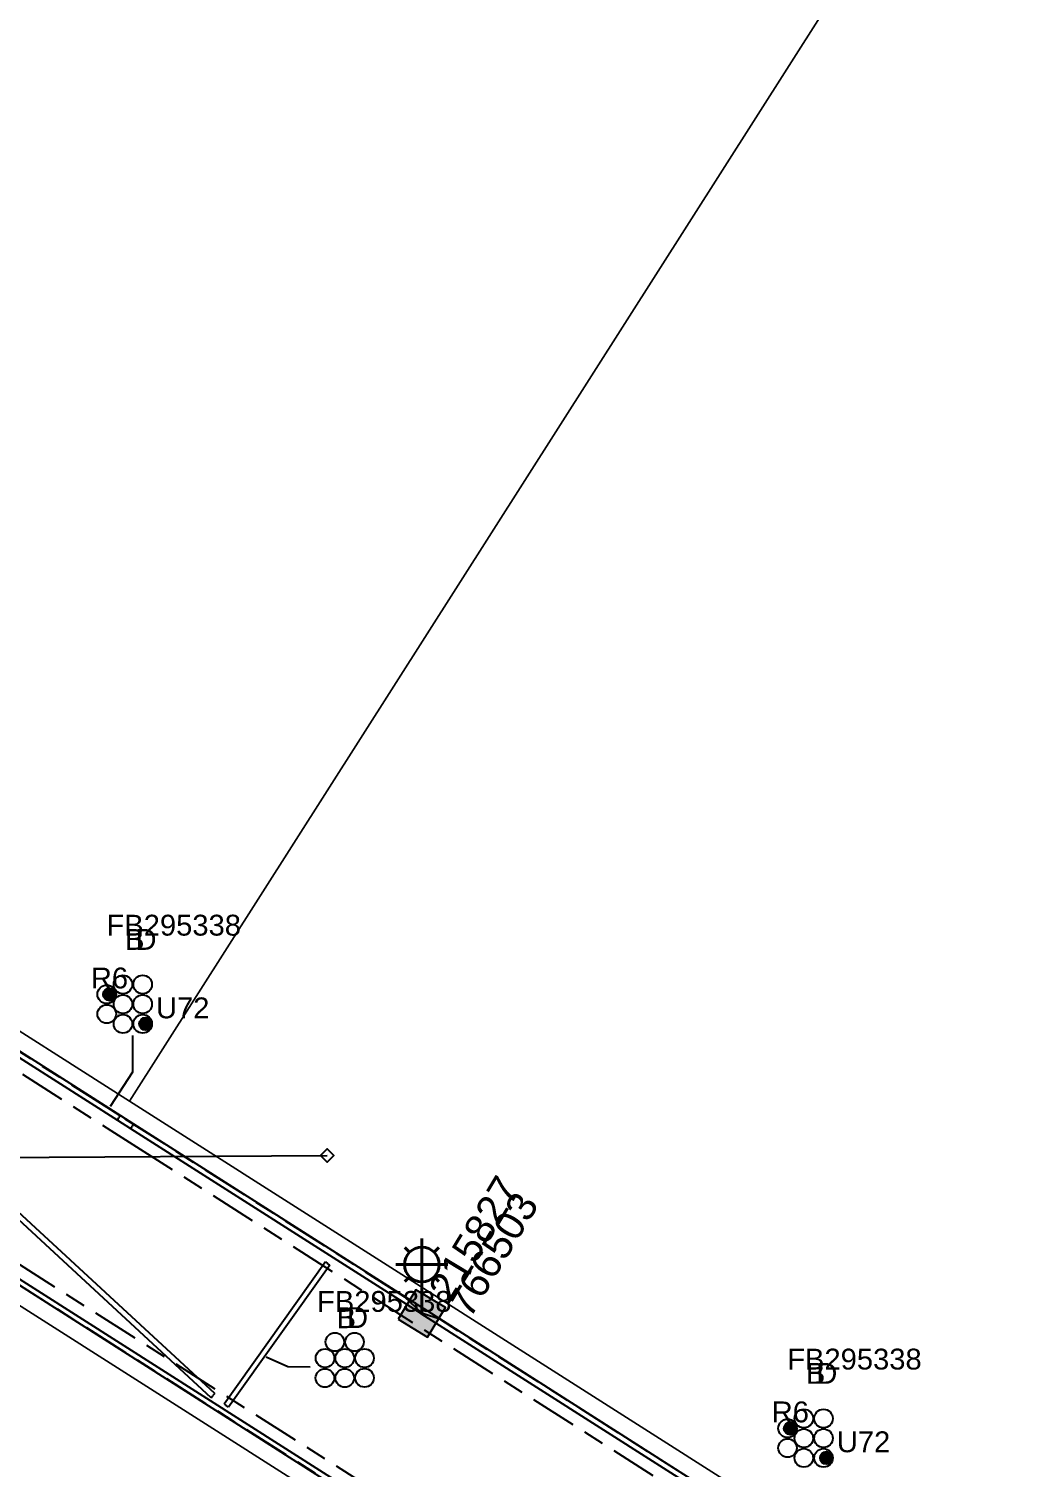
# Model space of a CAD drawing. Header units: metres. Extents: x 0 to 294317, y 0 to 6233398.
# Drawn here: x 292540.8 to 292627, y 6232032.2 to 6232156.4 of the extents above; entities that cross this region are included whole.
import ezdxf
from ezdxf.enums import TextEntityAlignment as Align

# ---------------------------------------------------------------- set-up
doc = ezdxf.new("R2010")
doc.units = ezdxf.units.M
doc.linetypes.add('Cable Exist UG', pattern=[8.2, 4, -1.2, 1.8, -1.2])
doc.layers.get('0').update_dxf_attribs({"color": 6})
for name, color, linetype in [('_User Miscellaneous2', 7, 'Continuous'), ('Duct_SP_EXT', 7, 'Continuous'), ('Equip_SP_SL_EXT', 7, 'Continuous'), ('Mains_HV_EXT', 7, 'Continuous'), ('Mains_SL_EXT', 7, 'Continuous'), ('Services_SP_EXT', 7, 'Continuous'), ('SupportsUG_SP_LV_SL_EXT', 7, 'Continuous')]:
    doc.layers.add(name, color=color, linetype=linetype)
doc.layers.add('Cadastre Land Parcels_SP_EXT', color=9, linetype='Continuous', lineweight=5)
doc.layers.add('Cadastre Roads_SP_EXT', color=9, linetype='Continuous', lineweight=5)
doc.styles.add('COLUMN_LABEL', font='arial.ttf')
doc.styles.add('iecARIAL', font='arial.ttf', dxfattribs={"height": 2})
doc.styles.add('POLE_LABEL', font='arial.ttf')
doc.styles.get("Standard").update_dxf_attribs({"font": 'arial.ttf'})

# ---------------------------------------------------------------- blocks, each defined once
blk = doc.blocks.new('COLUMN_EXT')
blk.add_hatch(color=256).paths.add_polyline_path([(-1.49, 1.48), (-1.49, -1.49), (1.48, -1.49), (1.48, 1.48)])
blk.add_lwpolyline([(-1.49, -1.49), (1.48, -1.49), (1.48, 1.48), (-1.49, 1.48)], close=True)
for tag, height, style, flags, p in [('ASSET_NUM', 2.5, 'COLUMN_LABEL', 8, (2, 2)), ('STRUCTURE_PLANT_NUMBER', 0.2, 'POLE_LABEL', 9, (1.81, 0.03)), ('STREET_CODE', 0.2, 'COLUMN_LABEL', 9, (1.81, -0.2))]:
    blk.add_attdef(tag, text='', height=height, dxfattribs=dict(style=style, flags=flags)).set_placement(p, align=Align.MIDDLE_LEFT)
at = {"flags": 9}
for tag, p in [('COLUMN_TYPE', (1.81, -0.4)), ('OWNED_BY', (1.81, -0.6)), ('STATE', (1.81, -0.8)), ('USAGE', (1.81, -1)), ('LEGEND', (1.81, -1.2)), ('STREETNAME', (1.81, -1.6)), ('SUBURB', (1.81, -1.8)), ('LOCATION', (1.81, -1.4)), ('NOTES', (1.81, -2))]:
    blk.add_attdef(tag, text='', height=0.2, dxfattribs=at).set_placement(p, align=Align.MIDDLE_LEFT)
at = {"flags": 1}
blk.add_attdef('Z', (1.81, -2.35), '', height=0.2, dxfattribs=at)
blk = doc.blocks.new('DUCT_EXT')
blk.add_circle((0, 0.8), 0.8)
at = {"flags": 1}
blk.add_attdef('Z', (0, 0), '', height=0.2, dxfattribs=at)
at = {"flags": 9}
for tag, p in [('DUCT_CODE', (0, 0)), ('XSECT_TYPE', (0, -0.2)), ('STATE', (0, -0.6)), ('FB_REFERENCE', (0, -0.4)), ('NOTES', (0, -0.8))]:
    blk.add_attdef(tag, text='', height=0.2, dxfattribs=at).set_placement(p, align=Align.MIDDLE_LEFT)
blk = doc.blocks.new('SL_LANTERN_EXT')
at = {"lineweight": 40}
for p, q in [((0, 1.97), (0, 6.47)), ((-1.46, 5.68), (-1.06, 5.28)), ((1.46, 5.68), (1.06, 5.28)), ((-2.25, 4.22), (2.25, 4.22)), ((-1.46, 2.76), (-1.06, 3.16)), ((0, 0), (0, 2.72)), ((1.46, 2.76), (1.06, 3.16))]:
    blk.add_line(p, q, dxfattribs=at)
blk.add_circle((0, 4.22), 1.5, dxfattribs=at)
at = {"style": 'iecARIAL', "flags": 8}
blk.add_attdef('ASSET_NUM', (1.5, 1.5), '', height=2.5, dxfattribs=at)
for tag, p, height, flags in [('CONSTRUCTED_VOLTAGE', (0.98, -0.65), 0.2, 9), ('CONTROL_TYPE', (0.98, -0.85), 0.2, 9), ('LANTERN_PURPOSE', (0.98, -1.05), 0.2, 9), ('LANTERN_TYPE', (0.98, -1.25), 0.2, 9), ('LNUMBER', (2.18, -3.25), 2.5, 8), ('OPERATING_VOLTAGE', (0.98, -1.65), 0.2, 9), ('ORIENTATION', (0.98, -1.85), 0.2, 9), ('OWNED_BY', (0.98, -2.05), 0.2, 9), ('STATE', (0.98, -2.25), 0.2, 9), ('NO_PHASES', (0.98, -1.45), 0.2, 9), ('USAGE', (0.98, -2.45), 0.2, 9), ('CEXIST', (0.98, -2.65), 0.2, 9), ('CNEW', (0.98, -2.85), 0.2, 9), ('CNUMBER', (0.98, -3.05), 0.2, 9), ('CREMOVE', (0.98, -3.25), 0.2, 9), ('CREPLACE', (0.98, -3.45), 0.2, 9), ('LKINGHEIGHT', (0.98, -3.65), 0.2, 9), ('LBRACKET', (0.98, -3.85), 0.2, 9), ('LBRACKETVOCAB', (0.98, -4.05), 0.2, 9), ('LCATEGORY', (0.98, -4.25), 0.2, 9), ('LCHARGE1', (0.98, -4.45), 0.2, 9), ('LCHARGE1PERCENT', (0.98, -4.65), 0.2, 9), ('LCHARGE2', (0.98, -4.85), 0.2, 9), ('LCHARGE2PERCENT', (0.98, -5.05), 0.2, 9), ('LCHARGE3', (0.98, -5.25), 0.2, 9), ('LCHARGE3PERCENT', (0.98, -5.45), 0.2, 9), ('LEXIST', (0.98, -5.65), 0.2, 9), ('LLAMP', (0.98, -5.85), 0.2, 9), ('LLAMPVOCAB', (0.98, -6.05), 0.2, 9), ('LMAST', (0.98, -6.25), 0.2, 9), ('LMASTVOCAB', (0.98, -6.45), 0.2, 9), ('LNEW', (0.98, -6.65), 0.2, 9), ('LANTNUMBER', (0.98, -6.85), 0.2, 9), ('LOUTREACH', (0.98, -7.25), 0.2, 9), ('LOUTREACHVOCAB', (0.98, -7.45), 0.2, 9), ('LRATECODE', (0.98, -7.65), 0.2, 9), ('LREMOVE', (0.98, -7.85), 0.2, 9), ('LREPLACE', (0.98, -8.05), 0.2, 9), ('LTYPE', (0.98, -8.25), 0.2, 9), ('LTYPEVOCAB', (0.98, -8.45), 0.2, 9), ('LEGEND', (0.98, -8.65), 0.2, 9), ('LOCATION', (0.98, -8.85), 0.2, 9), ('STREETNAME', (0.98, -9.25), 0.2, 9), ('SUBURB', (0.98, -9.45), 0.2, 1), ('NOTES', (0.98, -9.05), 0.2, 9)]:
    blk.add_attdef(tag, p, '', height=height, dxfattribs=dict(flags=flags))
blk = doc.blocks.new('CCP_EXT')
at = {"flags": 9}
for tag, p in [('STATE', (0, -1.8)), ('LEGEND', (0, -1.4)), ('LIFE_SUPPORT', (0, -1.6)), ('NOTES', (0, -2))]:
    blk.add_attdef(tag, text='', height=0.2, dxfattribs=at).set_placement(p, align=Align.MIDDLE_LEFT)
blk.add_wipeout([(0, 0.57), (0.57, 0), (0, -0.57), (-0.57, 0)])
blk.add_lwpolyline([(-0.57, 0), (0, 0.57), (0.57, 0), (0, -0.57), (-0.57, 0)])
at = {"flags": 1}
blk.add_attdef('Z', (0, 0), '', height=0.2, dxfattribs=at)
at = {"flags": 9}
for tag, p in [('CCP_TYPE', (0, 0)), ('CONSTRUCTED_VOLTAGE', (0, -0.2)), ('OPERATING_VOLTAGE', (0, -0.6)), ('ORIENTATION', (0, -0.8)), ('OWNED_BY', (0, -1)), ('NO_PHASES', (0, -0.4)), ('USAGE', (0, -1.2))]:
    blk.add_attdef(tag, text='', height=0.2, dxfattribs=at).set_placement(p, align=Align.MIDDLE_LEFT)
blk = doc.blocks.new('CABLE_LARGE_EXT')
h = blk.add_hatch(color=256)
edge = h.paths.add_edge_path()
edge.add_arc((0, 0.55), 0.55, 0, 360)
blk.add_circle((0, 0.55), 0.55)
at = {"flags": 1}
blk.add_attdef('Z', (0, 0), '', height=0.2, dxfattribs=at)
at = {"flags": 9}
for tag, p in [('COND_CODE', (0, 0)), ('STATE', (0, -0.4)), ('XSECT_SIZE', (0, -0.6)), ('FB_REFERENCE', (0, -0.2)), ('NOTES', (0, -0.8))]:
    blk.add_attdef(tag, text='', height=0.2, dxfattribs=at).set_placement(p, align=Align.MIDDLE_LEFT)

msp = doc.modelspace()

# ---------------------------------------------------------------- linework, layer by layer
at = {"layer": 'Cadastre Land Parcels_SP_EXT', "linetype": 'Continuous'}
for points in [[(292534.94, 6232073.13), (292549.49, 6232063.87), (292620.59, 6232175.57)], [(292788.53, 6232068.78), (292688.02, 6232132.69), (292655.11, 6232153.62), (292649.78, 6232157), (292620.59, 6232175.57), (292549.49, 6232063.87), (292722.42, 6231953.77)], [(292623.26, 6231993.21), (292524.21, 6232056.26)]]:
    msp.add_lwpolyline(points, dxfattribs=at)
at = {"layer": 'Cadastre Roads_SP_EXT', "linetype": 'Continuous'}
msp.add_lwpolyline([(292524.21, 6232056.26), (292623.26, 6231993.21)], dxfattribs=at)
at = {"layer": 'Duct_SP_EXT'}
for p, q in [((292556.53, 6232038.27), (292492.33, 6232097.59)), ((292556.85, 6232038.63), (292492.66, 6232097.94)), ((292533.89, 6232071.5), (292548.44, 6232062.23)), ((292534.15, 6232071.9), (292548.7, 6232062.64)), ((292548.44, 6232062.23), (292548.57, 6232062.43)), ((292548.44, 6232062.23), (292549.58, 6232061.51)), ((292548.7, 6232062.64), (292548.57, 6232062.43)), ((292548.7, 6232062.64), (292549.84, 6232061.91)), ((292549.58, 6232061.51), (292549.71, 6232061.71)), ((292549.58, 6232061.51), (292549.71, 6232061.71)), ((292549.58, 6232061.51), (292549.58, 6232061.51)), ((292549.84, 6232061.91), (292549.71, 6232061.71)), ((292549.84, 6232061.91), (292549.71, 6232061.71)), ((292549.84, 6232061.91), (292549.84, 6232061.91)), ((292525.24, 6232057.9), (292624.3, 6231994.84)), ((292524.99, 6232057.5), (292624.04, 6231994.44)), ((292566.39, 6232049.99), (292557.65, 6232037.71)), ((292566.78, 6232049.71), (292558.04, 6232037.44)), ((292566.39, 6232049.99), (292566.58, 6232049.85)), ((292566.78, 6232049.71), (292566.58, 6232049.85)), ((292574.64, 6232045.55), (292574.77, 6232045.76)), ((292574.64, 6232045.55), (292620.55, 6232016.3)), ((292574.65, 6232045.55), (292574.78, 6232045.75)), ((292574.9, 6232045.96), (292574.77, 6232045.76)), ((292574.91, 6232045.95), (292574.78, 6232045.75)), ((292574.9, 6232045.96), (292620.8, 6232016.7)), ((292556.53, 6232038.27), (292556.69, 6232038.45)), ((292556.85, 6232038.63), (292556.69, 6232038.45)), ((292557.65, 6232037.71), (292557.84, 6232037.58)), ((292558.04, 6232037.44), (292557.84, 6232037.58))]:
    msp.add_line(p, q, dxfattribs=at)
for points in [[(292549.73, 6232069.55), (292549.73, 6232066.38), (292547.81, 6232063.4)], [(292565.09, 6232040.91), (292563.16, 6232040.92), (292561.27, 6232041.78)]]:
    msp.add_lwpolyline(points, dxfattribs=at)
at = {"layer": 'Mains_SL_EXT', "linetype": 'Cable Exist UG'}
for points in [[(292525.01, 6232057.53), (292624.06, 6231994.47)], [(292620.57, 6232016.24), (292619.33, 6232017.62), (292619.33, 6232017.62), (292576.27, 6232045.04), (292574.76, 6232045.53)]]:
    msp.add_lwpolyline(points, dxfattribs=at)

# ---------------------------------------------------------------- block references
at = {"layer": 'Duct_SP_EXT', "rotation": 90}
for name, p in [('DUCT_EXT', (292548.32, 6232073.09)), ('DUCT_EXT', (292549.72, 6232073.94)), ('DUCT_EXT', (292551.42, 6232073.94)), ('CABLE_LARGE_EXT', (292548.31, 6232073.08)), ('DUCT_EXT', (292549.72, 6232072.24)), ('DUCT_EXT', (292551.42, 6232072.24)), ('DUCT_EXT', (292548.32, 6232071.39)), ('DUCT_EXT', (292549.72, 6232070.54)), ('DUCT_EXT', (292551.42, 6232070.54)), ('CABLE_LARGE_EXT', (292551.42, 6232070.54)), ('DUCT_EXT', (292608.48, 6232036.47)), ('DUCT_EXT', (292610.18, 6232036.47)), ('DUCT_EXT', (292607.08, 6232035.62)), ('CABLE_LARGE_EXT', (292607.06, 6232035.62)), ('DUCT_EXT', (292608.48, 6232034.77)), ('DUCT_EXT', (292610.18, 6232034.77)), ('DUCT_EXT', (292607.08, 6232033.92)), ('DUCT_EXT', (292608.48, 6232033.07)), ('DUCT_EXT', (292610.18, 6232033.07)), ('CABLE_LARGE_EXT', (292610.18, 6232033.07))]:
    msp.add_blockref(name, p, dxfattribs=at)
at = {"layer": 'Duct_SP_EXT'}
for p in [(292567.21, 6232042.28), (292568.91, 6232042.28), (292566.36, 6232040.88), (292568.06, 6232040.88), (292569.77, 6232040.88), (292566.35, 6232039.17), (292568.06, 6232039.17), (292569.77, 6232039.18)]:
    msp.add_blockref('DUCT_EXT', p, dxfattribs=at)
at = {"layer": 'Equip_SP_SL_EXT'}
ref = msp.add_blockref('SL_LANTERN_EXT', (292574.72, 6232045.54), dxfattribs=at)
ref.add_attrib('ASSET_NUM', '215827', dxfattribs={"layer": '0', "height": 2.5, "rotation": 58.8602, "style": 'iecARIAL'}).set_placement((292576.22, 6232047.04), align=Align.MIDDLE_LEFT)
at = {"layer": 'SupportsUG_SP_LV_SL_EXT'}
ref = msp.add_blockref('COLUMN_EXT', (292574.72, 6232045.54), dxfattribs=dict(at, rotation=328.8601822153761))
ref.add_attrib('ASSET_NUM', '766503', dxfattribs={"layer": '0', "height": 2.5, "rotation": 58.8602, "style": 'COLUMN_LABEL'}).set_placement((292576.72, 6232046.29), align=Align.TOP_LEFT)

# ---------------------------------------------------------------- texts
at = {"layer": '_User Miscellaneous2'}
for s, p in [('FB295338', (292547.5, 6232078.16)), ('B', (292549.1, 6232076.93)), ('D', (292550, 6232076.93)), ('R6', (292546.15, 6232073.6)), ('U72', (292551.77, 6232071.02)), ('FB295338', (292565.67, 6232045.68)), ('B', (292567.36, 6232044.27)), ('D', (292568.26, 6232044.28)), ('FB295338', (292606.25, 6232040.7)), ('B', (292607.86, 6232039.47)), ('D', (292608.76, 6232039.47)), ('R6', (292604.91, 6232036.14)), ('U72', (292610.53, 6232033.56))]:
    msp.add_text(s, height=1.8, dxfattribs=at).set_placement(p)

# ---------------------------------------------------------------- next in the draw order: block references
at = {"layer": 'Services_SP_EXT'}
msp.add_blockref('CCP_EXT', (292566.54, 6232059.18), dxfattribs=at)

# ---------------------------------------------------------------- next in the draw order: linework, layer by layer
at = {"layer": 'Cadastre Roads_SP_EXT', "linetype": 'Continuous'}
msp.add_lwpolyline([(292722.42, 6231953.77), (292549.49, 6232063.87), (292549.49, 6232063.87), (292534.94, 6232073.13)], dxfattribs=at)
at = {"layer": 'Duct_SP_EXT'}
for p, q in [((292549.58, 6232061.51), (292574.65, 6232045.55)), ((292549.84, 6232061.91), (292574.91, 6232045.95))]:
    msp.add_line(p, q, dxfattribs=at)
at = {"layer": 'Mains_HV_EXT', "linetype": 'Cable Exist UG'}
for points in [[(292533.32, 6232070.6), (292547.87, 6232061.34), (292549.78, 6232060.13), (292549.78, 6232060.13), (292720.81, 6231951.23)], [(292525.81, 6232058.8), (292624.87, 6231995.74)]]:
    msp.add_lwpolyline(points, dxfattribs=at)
at = {"layer": 'Mains_SL_EXT', "linetype": 'Cable Exist UG'}
msp.add_lwpolyline([(292574.68, 6232045.59), (292573.24, 6232046.96), (292573.24, 6232046.96), (292548.68, 6232062.6), (292547.88, 6232063.11), (292547.88, 6232063.11), (292534.13, 6232071.87), (292533.67, 6232072.17), (292533.2, 6232072.47), (292532.74, 6232072.79), (292532.28, 6232073.11), (292531.83, 6232073.44), (292531.39, 6232073.78), (292530.95, 6232074.12), (292530.51, 6232074.47), (292530.09, 6232074.82), (292528.67, 6232075.03)], dxfattribs=at)
at = {"layer": 'Services_SP_EXT'}
msp.add_lwpolyline([(292508.92, 6232058.82), (292566.54, 6232059.18)], dxfattribs=at)

doc.saveas('drawing.dxf')
